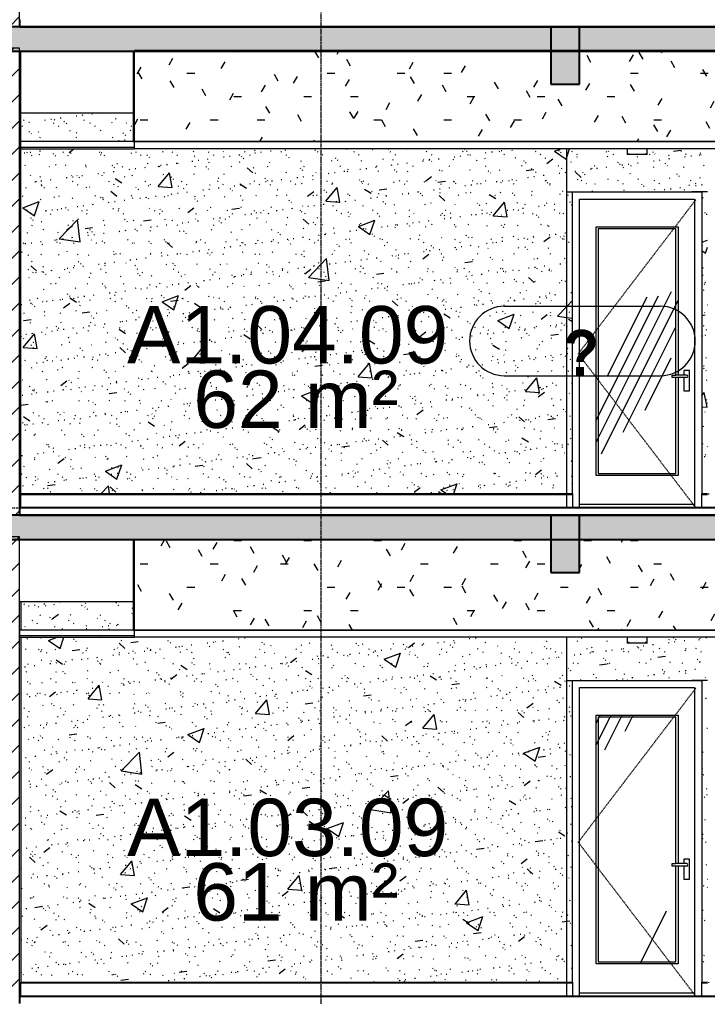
# Model space of a CAD drawing. Header units: millimetres. Extents: x 25061 to 259291, y -8723 to 35400.
# Drawn here: x 46753 to 51543, y 9000 to 15800 of the extents above; entities that cross this region are included whole.
import ezdxf

# ---------------------------------------------------------------- set-up
doc = ezdxf.new("R2010")
doc.units = ezdxf.units.MM
for name, pattern in [('Centre', [31.75, 6.35, -4.7625, 15.875, -4.7625]), ('Dash', [6.35, 3.175, -3.175]), ('Grid Line', [22.225, 12.7, -3.175, 3.175, -3.175])]:
    doc.linetypes.add(name, pattern=pattern)
for name, color, linetype, lineweight in [('0-1', 7, 'Continuous', 5), ('A-AREA-IDEN', 2, 'Continuous', 9), ('A-CLNG', 13, 'Continuous', 9), ('A-CLNG-1', 250, 'Continuous', 18), ('A-CLNG-2', 7, 'Continuous', 9), ('A-CLNG-PATT-1', 7, 'Continuous', 9), ('A-CLNG-PATT-2', 9, 'Continuous', 9), ('A-DETL-GENF-HDLN-1', 7, 'Dash', 9), ('A-DETL-GENF-HDLN-2', 1, 'Continuous', 9), ('A-DOOR', 31, 'Continuous', 9), ('A-DOOR-1', 7, 'Continuous', 9), ('A-DOOR-IDEN', 31, 'Continuous', 9), ('A-FLOR-1', 10, 'Continuous', 25), ('A-FLOR-HRAL-1', 253, 'Continuous', 9), ('A-FLOR-LEVL-2', 51, 'Centre', 9), ('A-FLOR-PATT-1', 7, 'Continuous', 9), ('A-WALL-1', 113, 'Continuous', 18), ('A-WALL-PATT-1', 7, 'Continuous', 9), ('A-WALL-PATT-2', 9, 'Continuous', 9), ('A-WALL-PATT-4', 111, 'Continuous', 9), ('E-LITE-EQPM', 33, 'Continuous', 9), ('E-LITE-EQPM-1', 7, 'Continuous', 9), ('I-WALL-1', 250, 'Continuous', 18), ('I-WALL-2', 7, 'Continuous', 9), ('S-BEAM-1', 12, 'Continuous', 5), ('S-BEAM-2', 10, 'Continuous', 25), ('S-BEAM-3', 7, 'Continuous', 9), ('S-COLS-1', 7, 'Continuous', 9), ('S-GRID-1', 1, 'Grid Line', 9)]:
    doc.layers.add(name, color=color, linetype=linetype, lineweight=lineweight)
doc.styles.add('Arial', font='arial.ttf', dxfattribs={"height": 400})
doc.styles.add('Arial_B_1', font='arialbd.ttf', dxfattribs={"width": 0.9, "height": 320})
pattern_1 = [(50, (81080.3, 14125), (1165.978, -102.01), [121.92, -1341.12]), (355, (81080.3, 14125), (-225.554, 1222.763), [97.536, -1072.896]), (100.451, (81177.5, 14116.5), (940.433, 1120.746), [103.616, -1139.776]), (46.184, (81080.3, 14450.1), (1734.906, -269.074), [182.88, -2011.68]), (96.636, (81224.9, 14427.7), (1519.38, 1583.54), [155.42, -1709.665]), (351.184, (81080.3, 14450.1), (1519.39, 1583.52), [146.3, -1609.34]), (21, (81242.9, 14368.8), (970.332, -654.498), [121.92, -1341.12]), (326, (81242.9, 14368.8), (395.533, 1178.804), [97.536, -1072.896]), (71.451, (81323.7, 14314.3), (1365.87, 524.296), [103.616, -1139.776]), (37.5, (81080.3, 14125), (19.767, 541.1527), [53.645, -1006.246, 53.645, -1035.507, -1076.96]), (37.5, (81080.3, 14125), (19.767, 541.1527), [-2149.043, 53.645, -1023.315]), (7.5, (81080.3, 14125), (427.646, 641.156), [53.645, -567.334, 53.645, -981.862, -410.464]), (7.5, (81080.3, 14125), (427.646, 641.156), [-1656.486, 53.645, -356.82]), (327.5, (80717.8, 14125), (867.782, -36.665), [53.645, -352.755, 53.645, -1214.323, -1682.496]), (327.5, (80717.8, 14125), (867.782, -36.665), [-1674.368, 53.645, -1628.85]), (317.5, (80555.2, 14125), (948.028, 162.73), [53.645, -474.675, 53.645, -788.416, -1194.816]), (317.5, (80555.2, 14125), (948.028, 162.73), [-1370.38, 53.645, -1141.17])]
pattern_2 = [(37.5, (81080.3, 14125), (-5.1206, 156.61216), [5.364, -118.181, 5.364, -132.812, -132.08]), (37.5, (81080.3, 14125), (-5.1206, 156.61216), [-261.722, 5.364, -126.716]), (7.5, (81080.3, 14125), (143.847, 229.3842), [5.364, -61.285, 5.364, -105.989, -42.672]), (7.5, (81080.3, 14125), (143.847, 229.3842), [-178.003, 5.364, -37.308]), (327.5, (80980.33, 14125), (253.1176, 0.4601), [5.364, -35.276, 5.364, -140.94, -191.008]), (327.5, (80980.33, 14125), (253.1176, 0.4601), [-186.944, 5.364, -185.644]), (317.5, (80980.33, 14125), (244.3381, 71.3376), [5.364, -14.956, 5.364, -90.546, -109.728]), (317.5, (80980.33, 14125), (244.3381, 71.3376), [-116.23, 5.364, -104.364])]
pattern_3 = [(0, (81080.3, 14125), (1300.48, 325.12), [53.645, -921.715, 53.645, -6123.635]), (0, (81080.3, 14125), (1300.48, 325.12), [-1029.005, -921.715, 53.645, -1897.075, -3251.2]), (0, (81080.3, 14125), (1300.48, 325.12), [-3901.44, 53.645, -921.715, 53.645, -2222.195]), (0, (81080.3, 14125), (1300.48, 325.12), [-4930.445, -596.595, 53.645, -1571.955]), (120, (81567.98, 14287.56), (-931.8022, 963.6887), [53.645, -921.715, -6177.28]), (120, (81567.98, 14287.56), (-931.8022, 963.6887), [-975.36, 53.645, -921.715, -5201.92]), (120, (81567.98, 14287.56), (-931.8022, 963.6887), [-1950.72, 53.645, -1897.075, -3251.2]), (120, (81567.98, 14287.56), (-931.8022, 963.6887), [-3901.44, 53.645, -921.715, -2275.84]), (120, (81567.98, 14287.56), (-931.8022, 963.6887), [-4876.8, 53.645, -596.595, -1625.6]), (120, (81567.98, 14287.56), (-931.8022, 963.6887), [-5527.04, 53.645, -1571.955]), (240, (81730.54, 14937.8), (-368.6778, -1288.8087), [53.645, -921.715, -6177.28]), (240, (81730.54, 14937.8), (-368.6778, -1288.8087), [-975.36, 53.645, -921.715, -5201.92]), (240, (81730.54, 14937.8), (-368.6778, -1288.8087), [-1950.72, 53.645, -1897.075, -3251.2]), (240, (81730.54, 14937.8), (-368.6778, -1288.8087), [-3901.44, 53.645, -921.715, -2275.84]), (240, (81730.54, 14937.8), (-368.6778, -1288.8087), [-4876.8, 53.645, -596.595, -1625.6]), (240, (81730.54, 14937.8), (-368.6778, -1288.8087), [-5527.04, 53.645, -1571.955])]
pattern_4 = [(63.435, (81283.5, 14226.6), (-817.87, 2453.59), [1016, -609.6, 1016, -609.6, -1292.49]), (63.435, (81283.5, 14226.6), (-817.87, 2453.59), [-3251.2, 406.4, -886.09]), (63.435, (81232.7, 14277.4), (-817.87, 2453.59), [812.8, -1016, 609.6, -609.6, -1495.69]), (63.435, (81232.7, 14277.4), (-817.87, 2453.59), [-3048, 711.2, -784.49]), (63.435, (81232.7, 14429.8), (-817.87, 2453.59), [609.6, -1219.2, 406.4, -609.6, -1698.89]), (63.435, (81232.7, 14429.8), (-817.87, 2453.59), [-2844.8, 914.4, -784.49]), (63.435, (81385.1, 14277.4), (-817.87, 2453.59), [609.6, -1219.2, 508, -2206.89]), (63.435, (81537.5, 14429.8), (-817.87, 2453.59), [304.8, -1524, 203.2, -2511.69]), (63.435, (81283.5, 14683.8), (-817.87, 2453.59), [203.2, -1524, 203.2, -812.8, -1800.49]), (63.435, (81283.5, 14683.8), (-817.87, 2453.59), [-2743.2, 508, -1292.49]), (63.435, (82197.9, 14531.4), (-817.87, 2453.59), [1016, -1524, 1219.2, -804.81]), (63.435, (82197.9, 14379), (-817.87, 2453.59), [1422.4, -1016, 1524, -601.61]), (63.435, (82299.5, 14429.8), (-817.87, 2453.59), [1625.6, -812.8, 1219.2, -886.09]), (63.435, (82451.9, 14582.2), (-817.87, 2453.59), [1016, -1422.4, 812.8, -1292.49]), (63.435, (82299.5, 14887), (-817.87, 2453.59), [508, -2032, 609.6, -1394.09]), (63.435, (82604.3, 14734.6), (-817.87, 2453.59), [406.4, -2032, 406.4, -1698.89])]
pattern_5 = [(0, (81080.3, 14125), (650.24, 162.56), [53.645, -434.035, 53.645, -434.035, -2600.96]), (0, (81080.3, 14125), (650.24, 162.56), [-975.36, 53.645, -921.715, 53.645, -434.035, -1137.92]), (0, (81080.3, 14125), (650.24, 162.56), [-2438.4, 53.645, -271.475, 53.645, -759.155]), (120, (81324.14, 14206.28), (-465.9011, 481.84436), [53.645, -434.035, 53.645, -3034.995]), (120, (81324.14, 14206.28), (-465.9011, 481.84436), [-541.325, -434.035, 53.645, -921.715, -1625.6]), (120, (81324.14, 14206.28), (-465.9011, 481.84436), [-1950.72, 53.645, -434.035, 53.645, -1084.275]), (120, (81324.14, 14206.28), (-465.9011, 481.84436), [-2492.045, -271.475, 53.645, -759.155]), (240, (81405.42, 14531.4), (-184.3389, -644.40436), [53.645, -434.035, 53.645, -3034.995]), (240, (81405.42, 14531.4), (-184.3389, -644.40436), [-541.325, -434.035, 53.645, -921.715, -1625.6]), (240, (81405.42, 14531.4), (-184.3389, -644.40436), [-1950.72, 53.645, -434.035, 53.645, -1084.275]), (240, (81405.42, 14531.4), (-184.3389, -644.40436), [-2492.045, -271.475, 53.645, -759.155])]
pattern_6 = [(45, (81080.3, 14125), (-90.50967, 90.50967), [])]

# ---------------------------------------------------------------- blocks, each defined once
blk = doc.blocks.new('NCV_TKTC_KET CAU_rvt-1-TKCS_MẶT CẮT 1')
at = {"layer": 'A-FLOR-PATT-1'}
h = blk.add_hatch(color=256, dxfattribs=at)
h.paths.add_polyline_path([(127252.4, 15580), (127252.4, 15750), (118852.4, 15750), (118852.4, 15580), (126740, 15580)])
h.paths.add_polyline_path([(33652.6, 15580), (42052.6, 15580), (42052.6, 15750), (33652.6, 15750)])
h.paths.add_polyline_path([(114352.4, 15580), (114352.4, 15750), (105952.4, 15750), (105952.4, 15580), (113942, 15580)])
h.paths.add_polyline_path([(46552.6, 15580), (54952.6, 15580), (54952.6, 15750), (46552.6, 15750)])
h = blk.add_hatch(color=256, dxfattribs=at)
h.paths.add_polyline_path([(33652.6, 12180), (42052.6, 12180), (42052.6, 12350), (33652.6, 12350), (33652.6, 12183.4)])
h.paths.add_polyline_path([(54751.6, 12180), (54952.6, 12180), (54952.6, 12350), (46552.6, 12350), (46552.6, 12180), (53151.9, 12180)])
h.paths.add_polyline_path([(127252.4, 12180), (127252.4, 12350), (118852.4, 12350), (118852.4, 12180), (126740, 12180)])
h.paths.add_polyline_path([(105952.4, 12180), (114352.4, 12180), (114352.4, 12350), (105952.4, 12350), (105952.4, 12183.4)])
at = {"layer": 'S-BEAM-1'}
for points in [[(50652.6, 15350), (50652.6, 15750), (50452.6, 15750), (50452.6, 15350)], [(50652.6, 11950), (50652.6, 12350), (50452.6, 12350), (50452.6, 11950)]]:
    blk.add_hatch(color=256, dxfattribs=at).paths.add_polyline_path(points)
at = {"layer": 'A-FLOR-1'}
for p, q in [((54952.6, 15750), (46552.6, 15750)), ((46552.6, 15580), (54952.6, 15580)), ((54952.6, 12350), (46552.6, 12350)), ((46552.6, 12180), (54952.6, 12180))]:
    blk.add_line(p, q, dxfattribs=at)
at = {"layer": 'S-BEAM-2'}
for p, q in [((50652.6, 15750), (50452.6, 15750)), ((50452.6, 15750), (50452.6, 15350)), ((50652.6, 15350), (50652.6, 15750)), ((50452.6, 15350), (50652.6, 15350)), ((50652.6, 12350), (50452.6, 12350)), ((50452.6, 12350), (50452.6, 11950)), ((50652.6, 11950), (50652.6, 12350)), ((50452.6, 11950), (50652.6, 11950))]:
    blk.add_line(p, q, dxfattribs=at)
at = {"layer": 'S-BEAM-3'}
for p, q in [((46762.6, 15150), (47542.6, 15150)), ((46752.9, 11750), (47542.6, 11750))]:
    blk.add_line(p, q, dxfattribs=at)
at = {"layer": 'S-COLS-1'}
for p, q in [((50452.5, 12500), (50452.5, 12495)), ((50452.5, 9100), (50452.5, 9095))]:
    blk.add_line(p, q, dxfattribs=at)
blk = doc.blocks.new('DOOR_CW_01 CANH MO-PANEL KINH - DIG_02-800x2200-CỬA NHÔM KÍNH-401063-TKCS_MẶT CẮT 1')
at = {"layer": 'A-DOOR-1'}
for p, q in [((122862.7, 7800), (122972.7, 7800)), ((122752.7, 5700), (122752.7, 5695)), ((122752.7, 5700), (122752.7, 5695)), ((122752.7, 5700), (122752.7, 5695)), ((122792.7, 5695), (122792.7, 5700)), ((122852.7, 5695), (122852.7, 5700)), ((122852.7, 5695), (122852.7, 5700)), ((122852.7, 5700), (122852.7, 5695))]:
    blk.add_line(p, q, dxfattribs=at)
blk = doc.blocks.new('DOOR_CW_01 CANH MO-PANEL KINH - DIW_01-900x2200-CỬA GỖ VÂN LAMINATE-553375-TKCS_MẶT CẮT 1')
at = {"layer": 'A-DOOR-1'}
for p, q in [((123842.7, 7800), (123732.7, 7800)), ((123852.7, 5695), (123852.7, 5700)), ((123852.7, 5695), (123852.7, 5700)), ((123852.7, 5695), (123852.7, 5700)), ((123912.7, 5695), (123912.7, 5700)), ((123952.7, 5700), (123952.7, 5695)), ((123952.7, 5700), (123952.7, 5695)), ((123952.7, 5695), (123952.7, 5700))]:
    blk.add_line(p, q, dxfattribs=at)
blk = doc.blocks.new('LIC_09 - ĐÈN LED DOWNLIGHT ÂM TRẦN_ P_9W - 6000K - LIC_09 - ĐÈN LED DOWNLIGHT ÂM TRẦN_ P_9W_ ÁNH SÁNG TRẮNG 6000K-517041-TKCS_MẶT CẮT 1')
at = {"layer": 'E-LITE-EQPM-1'}
for p, q in [((123283.1, 8100), (123283.1, 8060)), ((123423.1, 8060), (123423.1, 8100)), ((123424.4, 8060), (123281.7, 8060)), ((123353.1, 8060), (123283.1, 8060)), ((123293.1, 8068), (123293.1, 8065)), ((123423.1, 8060), (123353.1, 8060)), ((123413.1, 8065), (123413.1, 8068))]:
    blk.add_line(p, q, dxfattribs=at)
blk = doc.blocks.new('DOOR_CW_01 CANH MO-PANEL KINH - DIG_01-900x2200-CỬA NHÔM KÍNH-V33-TKCS_MẶT CẮT 1')
at = {"layer": 'A-DETL-GENF-HDLN-2'}
h = blk.add_hatch(dxfattribs=at)
h.set_pattern_fill('FP_13', color=256, style=0, pattern_type=2)
h.set_pattern_definition(pattern_4)
h.paths.add_polyline_path([(51322.6, 12626), (51337.6, 12626), (51337.6, 13307.5), (51322.6, 13307.5), (51322.6, 12641), (50782.6, 12641), (50782.6, 14343), (51322.6, 14343), (51322.6, 13324.5), (51337.6, 13324.5), (51337.6, 14358), (50767.6, 14358), (50767.6, 12626), (50782.6, 12626)])
h = blk.add_hatch(dxfattribs=at)
h.set_pattern_fill('FP_13', color=256, style=0, pattern_type=2)
h.set_pattern_definition(pattern_4)
h.paths.add_polyline_path([(51322.6, 12641), (51322.6, 13307.5), (51296.8, 13307.5), (51296.8, 13324.5), (51322.6, 13324.5), (51322.6, 14343), (50782.6, 14343), (50782.6, 12641)])
at = {"layer": 'A-DETL-GENF-HDLN-1'}
for p, q in [((50642.6, 13473.5), (51462.6, 14547)), ((51462.6, 12400), (50642.6, 13473.5))]:
    blk.add_line(p, q, dxfattribs=at)
at = {"layer": 'A-DOOR-1'}
for p, q in [((50652.6, 12400), (50652.6, 14550)), ((50652.6, 14550), (51452.6, 14550)), ((51452.6, 14550), (51452.6, 12400)), ((50767.6, 14358), (51337.6, 14358)), ((50767.6, 12626), (50767.6, 14358)), ((51337.6, 14358), (51337.6, 13324.5)), ((51322.6, 14343), (50782.6, 14343)), ((50782.6, 14343), (50782.6, 12641)), ((51322.6, 13324.5), (51322.6, 14343)), ((51377.8, 13356), (51377.8, 13324.5)), ((51417.3, 13356), (51377.8, 13356)), ((51417.3, 13216), (51417.3, 13356)), ((51296.8, 13324.5), (51322.6, 13324.5)), ((51296.8, 13307.5), (51296.8, 13324.5)), ((51322.6, 13307.5), (51296.8, 13307.5)), ((51397.6, 13324.5), (51322.6, 13324.5)), ((51322.6, 12641), (51322.6, 13307.5)), ((51397.6, 13307.5), (51322.6, 13307.5)), ((51337.6, 13307.5), (51337.6, 12626)), ((51377.8, 13307.5), (51377.8, 13216)), ((51377.8, 13216), (51417.3, 13216)), ((51337.6, 12626), (50767.6, 12626)), ((50782.6, 12641), (51322.6, 12641)), ((50602.6, 12500), (50602.6, 12495)), ((51502.6, 12495), (51502.6, 12500)), ((50652.6, 12426), (51452.6, 12426))]:
    blk.add_line(p, q, dxfattribs=at)
for start, end in [(0, 90), (270, 0)]:
    blk.add_arc((51397.6, 13316), 8.5, start, end, dxfattribs=at)
blk = doc.blocks.new('Railing - Railing-910722-TKCS_MẶT CẮT 1')
at = {"layer": 'A-FLOR-HRAL-1'}
for p, q in [((46762.564287, 5695), (46752.564287, 5695)), ((46752.564287, 5695), (46752.564287, 5600)), ((46762.564287, 5600), (46762.564287, 5695)), ((46762.564287, 5695), (50562.564287, 5695)), ((50562.564287, 5600), (50562.564287, 5695)), ((46752.564287, 5600), (46762.564287, 5600))]:
    blk.add_line(p, q, dxfattribs=at)
blk = doc.blocks.new('Railing - Railing-910734-TKCS_MẶT CẮT 1')
at = {"layer": 'A-FLOR-HRAL-1'}
for p, q in [((50562.564287, 5695), (50602.564287, 5695)), ((50602.564287, 5695), (50602.564287, 5600))]:
    blk.add_line(p, q, dxfattribs=at)
blk = doc.blocks.new('Railing - Railing-910740-TKCS_MẶT CẮT 1')
at = {"layer": 'A-FLOR-HRAL-1'}
for p, q in [((51502.564287, 5600), (51502.564287, 5695)), ((51502.564287, 5695), (51542.564287, 5695))]:
    blk.add_line(p, q, dxfattribs=at)
blk = doc.blocks.new('CL_01-VÁCH DỰNG THẠCH CAO CĂN HỘ LOẠI 1-5A3 - CL_01-VÁCH DỰNG THẠCH CAO CĂN HỘ LOẠI 1A-5-V37-TKCS_MẶT CẮT 1')
at = {"layer": 'A-CLNG-PATT-1'}
h = blk.add_hatch(dxfattribs=at)
h.set_pattern_fill('FP_7', color=256, style=0, pattern_type=2)
h.set_pattern_definition(pattern_3)
h.paths.add_polyline_path([(47552.6, 14950), (47552.6, 15580), (47542.6, 15580), (47542.6, 14950)])
h.paths.add_polyline_path([(53162.7, 14950), (53162.7, 15580), (53152.7, 15580), (53152.7, 14950)])
at = {"layer": 'A-CLNG-PATT-2'}
h = blk.add_hatch(dxfattribs=at)
h.set_pattern_fill('FP_1', color=256, style=0, pattern_type=2)
h.set_pattern_definition(pattern_5)
h.paths.add_polyline_path([(53152.6, 14950), (53152.7, 14950), (53151.9, 15580), (50652.6, 15580), (50652.6, 15350), (50452.6, 15350), (50452.6, 15580), (47552.6, 15580), (47552.6, 14950), (53151.9, 14950)])
at = {"layer": 'A-CLNG-1'}
for p, q in [((47552.6, 15580), (47542.6, 15580)), ((47542.6, 15580), (47542.6, 14950)), ((47552.6, 14950), (47552.6, 15580)), ((53162.7, 15580), (53152.7, 15580)), ((53152.7, 15580), (53152.7, 14950)), ((53162.7, 14950), (53162.7, 15580)), ((47542.6, 14950), (47552.6, 14950)), ((53152.7, 14950), (53162.7, 14950))]:
    blk.add_line(p, q, dxfattribs=at)
at = {"layer": 'A-CLNG-2'}
blk.add_line((53152.7, 14950), (47552.6, 14950), dxfattribs=at)
blk = doc.blocks.new('NCV_TKTC_TANG 3 - 4_rvt-1-TKCS_MẶT CẮT 1')
at = {"layer": 'A-CLNG-PATT-1'}
h = blk.add_hatch(dxfattribs=at)
h.set_pattern_fill('FP_7', color=256, style=0, pattern_type=2)
h.set_pattern_definition(pattern_3)
h.paths.add_polyline_path([(53151.9, 15580), (53152.6, 15580), (53151.9, 15585), (47552.6, 15585), (47552.6, 15580), (51552.1, 15580)])
at = {"layer": 'A-WALL-PATT-1'}
h = blk.add_hatch(dxfattribs=at)
h.set_pattern_fill('FP_3', color=256, style=0, pattern_type=2)
h.set_pattern_definition([(45, (81080.3, 14125), (-84.8528, 84.8528), [])])
h.paths.add_polyline_path([(46752.6, 12500), (46762.6, 12500), (46762.6, 15580), (46752.6, 15580), (46752.6, 14616.3)])
at = {"layer": 'A-WALL-PATT-2'}
h = blk.add_hatch(dxfattribs=at)
h.set_pattern_fill('FP_4', color=256, style=0, pattern_type=2)
h.set_pattern_definition(pattern_1)
h.paths.add_polyline_path([(46762.6, 12500), (50562.6, 12500), (50562.6, 14900), (46762.6, 14900), (46762.6, 14616.3)])
h.paths.add_polyline_path([(46762.6, 14950), (47542.6, 14950), (47542.6, 15150), (46762.6, 15150)])
h = blk.add_hatch(dxfattribs=at)
h.set_pattern_fill('FP_5', color=256, style=0, pattern_type=2)
h.set_pattern_definition(pattern_2)
h.paths.add_polyline_path([(46762.6, 12500), (50562.6, 12500), (50562.6, 14900), (46762.6, 14900), (46762.6, 14616.3)])
h.paths.add_polyline_path([(46762.6, 14950), (47542.6, 14950), (47542.6, 15150), (46762.6, 15150)])
h = blk.add_hatch(dxfattribs=at)
h.set_pattern_fill('FP_4', color=256, style=0, pattern_type=2)
h.set_pattern_definition(pattern_1)
h.paths.add_polyline_path([(50562.6, 12500), (50602.6, 12500), (50602.6, 14600), (51502.6, 14600), (51502.6, 12500), (51542.6, 12500), (51542.6, 14900), (51122.9, 14900), (51122.9, 14860), (50982.9, 14860), (50982.9, 14900), (50562.6, 14900), (50562.6, 13399.9)])
h = blk.add_hatch(dxfattribs=at)
h.set_pattern_fill('FP_5', color=256, style=0, pattern_type=2)
h.set_pattern_definition(pattern_2)
h.paths.add_polyline_path([(50562.6, 12500), (50602.6, 12500), (50602.6, 14600), (51502.6, 14600), (51502.6, 12500), (51542.6, 12500), (51542.6, 14900), (51122.9, 14900), (51122.9, 14860), (50982.9, 14860), (50982.9, 14900), (50562.6, 14900), (50562.6, 13399.9)])
at = {"layer": 'A-CLNG-1'}
for p, q in [((53152.6, 15585), (47552.6, 15585)), ((47552.6, 15585), (47552.6, 15580)), ((47552.6, 15580), (53152.6, 15580)), ((47552.6, 14950), (46752.6, 14950)), ((46752.6, 14950), (46752.6, 14900)), ((46752.6, 14900), (47552.6, 14900)), ((47552.6, 14900), (47552.6, 14950))]:
    blk.add_line(p, q, dxfattribs=at)
at = {"layer": 'A-CLNG-2'}
for p, q in [((47552.6, 14910), (46752.6, 14910)), ((47552.6, 14950), (53152.6, 14950)), ((53152.6, 14900), (47552.6, 14900))]:
    blk.add_line(p, q, dxfattribs=at)
at = {"layer": 'A-FLOR-1'}
for p, q in [((53552.6, 12400), (46752.6, 12400)), ((46752.6, 12400), (46752.6, 12350)), ((46752.6, 12350), (53552.6, 12350))]:
    blk.add_line(p, q, dxfattribs=at)
at = {"layer": 'I-WALL-1'}
for p, q in [((46762.6, 15580), (46752.6, 15580)), ((46752.6, 15580), (46752.6, 12500)), ((46762.6, 12500), (46762.6, 15580)), ((46752.6, 12500), (46762.6, 12500))]:
    blk.add_line(p, q, dxfattribs=at)
at = {"layer": 'I-WALL-2'}
for p, q in [((50562.6, 12500), (50562.6, 14900)), ((50602.6, 12500), (50602.6, 14600)), ((50602.6, 14600), (51502.6, 14600)), ((51502.6, 14600), (51502.6, 12500)), ((46762.6, 12500), (50562.6, 12500)), ((50562.6, 12500), (50602.6, 12500)), ((51502.6, 12500), (51542.6, 12500))]:
    blk.add_line(p, q, dxfattribs=at)
at = {"layer": ''}
for name in ['Railing - Railing-910722-TKCS_MẶT CẮT 1', 'Railing - Railing-910734-TKCS_MẶT CẮT 1', 'Railing - Railing-910740-TKCS_MẶT CẮT 1']:
    blk.add_blockref(name, (0, 6800), dxfattribs=at)
at = {"layer": 'A-CLNG'}
blk.add_blockref('CL_01-VÁCH DỰNG THẠCH CAO CĂN HỘ LOẠI 1-5A3 - CL_01-VÁCH DỰNG THẠCH CAO CĂN HỘ LOẠI 1A-5-V37-TKCS_MẶT CẮT 1', (0, 0), dxfattribs=at)
at = {"layer": 'A-DOOR'}
for name, p in [('DOOR_CW_01 CANH MO-PANEL KINH - DIG_02-800x2200-CỬA NHÔM KÍNH-401063-TKCS_MẶT CẮT 1', (-72300.1, 6800)), ('DOOR_CW_01 CANH MO-PANEL KINH - DIW_01-900x2200-CỬA GỖ VÂN LAMINATE-553375-TKCS_MẶT CẮT 1', (-72300.1, 6800)), ('DOOR_CW_01 CANH MO-PANEL KINH - DIG_01-900x2200-CỬA NHÔM KÍNH-V33-TKCS_MẶT CẮT 1', (0, 0))]:
    blk.add_blockref(name, p, dxfattribs=at)
at = {"layer": 'E-LITE-EQPM'}
blk.add_blockref('LIC_09 - ĐÈN LED DOWNLIGHT ÂM TRẦN_ P_9W - 6000K - LIC_09 - ĐÈN LED DOWNLIGHT ÂM TRẦN_ P_9W_ ÁNH SÁNG TRẮNG 6000K-517041-TKCS_MẶT CẮT 1', (-72300.1, 6800), dxfattribs=at)
blk = doc.blocks.new('DOOR_CW_01 CANH MO-PANEL KINH - DIG_01-900x2200-CỬA NHÔM KÍNH-V98-TKCS_MẶT CẮT 1')
at = {"layer": 'A-DETL-GENF-HDLN-2'}
h = blk.add_hatch(dxfattribs=at)
h.set_pattern_fill('FP_13', color=256, style=0, pattern_type=2)
h.set_pattern_definition(pattern_4)
h.paths.add_polyline_path([(51322.6, 9226), (51337.6, 9226), (51337.6, 9907.5), (51322.6, 9907.5), (51322.6, 9241), (50782.6, 9241), (50782.6, 10943), (51322.6, 10943), (51322.6, 9924.5), (51337.6, 9924.5), (51337.6, 10958), (50767.6, 10958), (50767.6, 9226), (50782.6, 9226)])
h = blk.add_hatch(dxfattribs=at)
h.set_pattern_fill('FP_13', color=256, style=0, pattern_type=2)
h.set_pattern_definition(pattern_4)
h.paths.add_polyline_path([(51322.6, 9241), (51322.6, 9907.5), (51296.8, 9907.5), (51296.8, 9924.5), (51322.6, 9924.5), (51322.6, 10943), (50782.6, 10943), (50782.6, 9241)])
at = {"layer": 'A-DETL-GENF-HDLN-1'}
for p, q in [((50642.6, 10073.5), (51462.6, 11147)), ((51462.6, 9000), (50642.6, 10073.5))]:
    blk.add_line(p, q, dxfattribs=at)
at = {"layer": 'A-DOOR-1'}
for p, q in [((50652.6, 9000), (50652.6, 11150)), ((50652.6, 11150), (51452.6, 11150)), ((51452.6, 11150), (51452.6, 9000)), ((50767.6, 10958), (51337.6, 10958)), ((50767.6, 9226), (50767.6, 10958)), ((51337.6, 10958), (51337.6, 9924.5)), ((51322.6, 10943), (50782.6, 10943)), ((50782.6, 10943), (50782.6, 9241)), ((51322.6, 9924.5), (51322.6, 10943)), ((51377.8, 9956), (51377.8, 9924.5)), ((51417.3, 9956), (51377.8, 9956)), ((51417.3, 9816), (51417.3, 9956)), ((51296.8, 9924.5), (51322.6, 9924.5)), ((51296.8, 9907.5), (51296.8, 9924.5)), ((51322.6, 9907.5), (51296.8, 9907.5)), ((51397.6, 9924.5), (51322.6, 9924.5)), ((51322.6, 9241), (51322.6, 9907.5)), ((51397.6, 9907.5), (51322.6, 9907.5)), ((51337.6, 9907.5), (51337.6, 9226)), ((51377.8, 9907.5), (51377.8, 9816)), ((51377.8, 9816), (51417.3, 9816)), ((51337.6, 9226), (50767.6, 9226)), ((50782.6, 9241), (51322.6, 9241)), ((50602.6, 9100), (50602.6, 9095)), ((51502.6, 9095), (51502.6, 9100)), ((50652.6, 9026), (51452.6, 9026))]:
    blk.add_line(p, q, dxfattribs=at)
for start, end in [(0, 90), (270, 0)]:
    blk.add_arc((51397.6, 9916), 8.5, start, end, dxfattribs=at)
blk = doc.blocks.new('CL_01-VÁCH DỰNG THẠCH CAO CĂN HỘ LOẠI 1-5A3 - CL_01-VÁCH DỰNG THẠCH CAO CĂN HỘ LOẠI 1A-5-V100-TKCS_MẶT CẮT 1')
at = {"layer": 'A-CLNG-PATT-2'}
h = blk.add_hatch(dxfattribs=at)
h.set_pattern_fill('FP_1', color=256, style=0, pattern_type=2)
h.set_pattern_definition(pattern_5)
h.paths.add_polyline_path([(53152.7, 11550), (53151.9, 12180), (50652.6, 12180), (50652.6, 11950), (50452.6, 11950), (50452.6, 12180), (47552.6, 12180), (47552.6, 11550), (53152.6, 11550)])
at = {"layer": 'A-CLNG-1'}
for p, q in [((47552.6, 12180), (47542.6, 12180)), ((47542.6, 12180), (47542.6, 11550)), ((47552.6, 11550), (47552.6, 12180)), ((53162.7, 12180), (53152.7, 12180)), ((53152.7, 12180), (53152.7, 11550)), ((53162.7, 11550), (53162.7, 12180)), ((47542.6, 11550), (47552.6, 11550)), ((53152.7, 11550), (53162.7, 11550))]:
    blk.add_line(p, q, dxfattribs=at)
at = {"layer": 'A-CLNG-2'}
blk.add_line((53152.7, 11550), (47552.6, 11550), dxfattribs=at)
blk = doc.blocks.new('NCV_TKTC_TANG 3 - 4_rvt-2-TKCS_MẶT CẮT 1')
at = {"layer": 'A-WALL-PATT-2'}
h = blk.add_hatch(dxfattribs=at)
h.set_pattern_fill('FP_4', color=256, style=0, pattern_type=2)
h.set_pattern_definition(pattern_1)
h.paths.add_polyline_path([(46762.6, 9100), (50562.6, 9100), (50562.6, 11500), (46762.6, 11500), (46762.6, 9750.5)])
h.paths.add_polyline_path([(46762.6, 11550), (47542.6, 11550), (47542.6, 11750), (46762.6, 11750)])
h = blk.add_hatch(dxfattribs=at)
h.set_pattern_fill('FP_5', color=256, style=0, pattern_type=2)
h.set_pattern_definition(pattern_2)
h.paths.add_polyline_path([(46762.6, 9100), (50562.6, 9100), (50562.6, 11500), (46762.6, 11500), (46762.6, 9750.5)])
h.paths.add_polyline_path([(46762.6, 11550), (47542.6, 11550), (47542.6, 11750), (46762.6, 11750)])
h = blk.add_hatch(dxfattribs=at)
h.set_pattern_fill('FP_4', color=256, style=0, pattern_type=2)
h.set_pattern_definition(pattern_1)
h.paths.add_polyline_path([(50602.6, 9100), (50602.6, 11200), (51502.6, 11200), (51502.6, 9100), (51542.6, 9100), (51542.6, 11500), (51122.9, 11500), (51122.9, 11460), (50982.9, 11460), (50982.9, 11500), (50562.6, 11500), (50562.6, 9100)])
h = blk.add_hatch(dxfattribs=at)
h.set_pattern_fill('FP_5', color=256, style=0, pattern_type=2)
h.set_pattern_definition(pattern_2)
h.paths.add_polyline_path([(50602.6, 9100), (50602.6, 11200), (51502.6, 11200), (51502.6, 9100), (51542.6, 9100), (51542.6, 11500), (51122.9, 11500), (51122.9, 11460), (50982.9, 11460), (50982.9, 11500), (50562.6, 11500), (50562.6, 9100)])
at = {"layer": 'A-CLNG-1'}
for p, q in [((47552.6, 11550), (46752.6, 11550)), ((46752.6, 11550), (46752.6, 11500)), ((46752.6, 11500), (47552.6, 11500)), ((47552.6, 11500), (47552.6, 11550))]:
    blk.add_line(p, q, dxfattribs=at)
at = {"layer": 'A-CLNG-2'}
for p, q in [((47552.6, 11510), (46752.6, 11510)), ((47552.6, 11550), (53152.6, 11550)), ((53152.6, 11500), (47552.6, 11500))]:
    blk.add_line(p, q, dxfattribs=at)
at = {"layer": 'A-FLOR-1'}
for p, q in [((53552.6, 9000), (46752.6, 9000)), ((46752.6, 9000), (46752.6, 8950))]:
    blk.add_line(p, q, dxfattribs=at)
at = {"layer": 'I-WALL-2'}
for p, q in [((46762.6, 11750), (46762.6, 11550)), ((46762.6, 11500.1), (46762.6, 9100)), ((50562.6, 9100), (50562.6, 11500)), ((50602.6, 9100), (50602.6, 11200)), ((50602.6, 11200), (51502.6, 11200)), ((51502.6, 11200), (51502.6, 9100)), ((46762.6, 9100), (50562.6, 9100)), ((50562.6, 9100), (50602.6, 9100)), ((51502.6, 9100), (51542.6, 9100))]:
    blk.add_line(p, q, dxfattribs=at)
at = {"layer": ''}
for name in ['Railing - Railing-910722-TKCS_MẶT CẮT 1', 'Railing - Railing-910734-TKCS_MẶT CẮT 1', 'Railing - Railing-910740-TKCS_MẶT CẮT 1']:
    blk.add_blockref(name, (0, 3400), dxfattribs=at)
at = {"layer": 'A-CLNG'}
blk.add_blockref('CL_01-VÁCH DỰNG THẠCH CAO CĂN HỘ LOẠI 1-5A3 - CL_01-VÁCH DỰNG THẠCH CAO CĂN HỘ LOẠI 1A-5-V100-TKCS_MẶT CẮT 1', (0, 0), dxfattribs=at)
at = {"layer": 'A-DOOR'}
for name, p in [('DOOR_CW_01 CANH MO-PANEL KINH - DIG_02-800x2200-CỬA NHÔM KÍNH-401063-TKCS_MẶT CẮT 1', (-72300.1, 3400)), ('DOOR_CW_01 CANH MO-PANEL KINH - DIW_01-900x2200-CỬA GỖ VÂN LAMINATE-553375-TKCS_MẶT CẮT 1', (-72300.1, 3400)), ('DOOR_CW_01 CANH MO-PANEL KINH - DIG_01-900x2200-CỬA NHÔM KÍNH-V98-TKCS_MẶT CẮT 1', (0, 0))]:
    blk.add_blockref(name, p, dxfattribs=at)
at = {"layer": 'E-LITE-EQPM'}
blk.add_blockref('LIC_09 - ĐÈN LED DOWNLIGHT ÂM TRẦN_ P_9W - 6000K - LIC_09 - ĐÈN LED DOWNLIGHT ÂM TRẦN_ P_9W_ ÁNH SÁNG TRẮNG 6000K-517041-TKCS_MẶT CẮT 1', (-72300.1, 3400), dxfattribs=at)
blk = doc.blocks.new('NCV_TKTC_TANG 5_rvt-1-TKCS_MẶT CẮT 1')
at = {"layer": 'A-FLOR-1'}
for p, q in [((46752.6, 15800), (46752.6, 15750)), ((46752.6, 15750), (53552.6, 15750))]:
    blk.add_line(p, q, dxfattribs=at)
blk = doc.blocks.new('STN_Door Tag - STN_Door Tag-1788670-TKCS_MẶT CẮT 1')
at = {"layer": 'A-DOOR-IDEN'}
for p, q in [((37398.9, 27404.1), (38487, 27404.1)), ((37398.9, 26921.1), (38487, 26921.1))]:
    blk.add_line(p, q, dxfattribs=at)
for centre, start, end in [((37398.9, 27162.6), 90, 270), ((38487, 27162.6), 270, 90)]:
    blk.add_arc(centre, 241.5, start, end, dxfattribs=at)

msp = doc.modelspace()

# ---------------------------------------------------------------- hatches: boundary and pattern name
at = {"layer": 'A-WALL-PATT-4'}
h = msp.add_hatch(dxfattribs=at)
h.set_pattern_fill('FP_8', color=256, style=0, pattern_type=2)
h.set_pattern_definition(pattern_6)
h.paths.add_polyline_path([(46552.6, 15750), (46752.6, 15750), (46752.6, 19000), (46552.6, 19000), (46552.6, 15832.7)])
h = msp.add_hatch(dxfattribs=at)
h.set_pattern_fill('FP_8', color=256, style=0, pattern_type=2)
h.set_pattern_definition(pattern_6)
h.paths.add_polyline_path([(46752.6, 12350), (46752.6, 15600), (46552.6, 15600), (46552.6, 12350)])
h = msp.add_hatch(dxfattribs=at)
h.set_pattern_fill('FP_8', color=256, style=0, pattern_type=2)
h.set_pattern_definition(pattern_6)
h.paths.add_polyline_path([(46552.6, 8950), (46752.6, 8950), (46752.6, 12200), (46552.6, 12200), (46552.6, 9750.5)])

# ---------------------------------------------------------------- linework, layer by layer
at = {"layer": 'A-FLOR-LEVL-2'}
msp.add_line((25061.1, 12400), (134152.6, 12400), dxfattribs=at)
at = {"layer": 'A-WALL-1'}
for p, q in [((46752.6, 15750), (46752.6, 19000)), ((46552.6, 15750), (46752.6, 15750)), ((46752.6, 15600), (46552.6, 15600)), ((46752.6, 12350), (46752.6, 15600)), ((46552.6, 12350), (46752.6, 12350)), ((46752.6, 12200), (46552.6, 12200)), ((46752.6, 8950), (46752.6, 12200))]:
    msp.add_line(p, q, dxfattribs=at)
at = {"layer": 'S-GRID-1'}
msp.add_line((48852.6, -3283.1), (48852.6, 30285.9), dxfattribs=at)

# ---------------------------------------------------------------- block references
at = {"layer": '0-1'}
for name in ['NCV_TKTC_KET CAU_rvt-1-TKCS_MẶT CẮT 1', 'NCV_TKTC_TANG 5_rvt-1-TKCS_MẶT CẮT 1', 'NCV_TKTC_TANG 3 - 4_rvt-1-TKCS_MẶT CẮT 1', 'NCV_TKTC_TANG 3 - 4_rvt-2-TKCS_MẶT CẮT 1']:
    msp.add_blockref(name, (0, 0), dxfattribs=at)
at = {"layer": 'A-DOOR-IDEN'}
msp.add_blockref('STN_Door Tag - STN_Door Tag-1788670-TKCS_MẶT CẮT 1', (12729, -13600), dxfattribs=at)

# ---------------------------------------------------------------- texts
at = {"layer": 'A-AREA-IDEN', "char_height": 400, "line_spacing_factor": 0.936439, "style": 'Arial'}
for s, insert, width, attachment_point in [('\\pt8,16,24,32,40,48,56,64,72,80,88,96,104,112,120,128,136,144,152,160,168,176,184,192,200,208,216,224,232,240,248,256;A1.04.09', (48619, 13400.2), 2233.6, 8), ('\\pt8,16,24,32,40,48,56,64,72,80,88,96,104,112,120,128,136,144,152,160,168,176,184,192,200,208,216,224,232,240,248,256;62 m²', (48677, 13154.3), 1449.6, 5), ('\\pt8,16,24,32,40,48,56,64,72,80,88,96,104,112,120,128,136,144,152,160,168,176,184,192,200,208,216,224,232,240,248,256;A1.03.09', (48619, 9971), 2233.6, 8), ('\\pt8,16,24,32,40,48,56,64,72,80,88,96,104,112,120,128,136,144,152,160,168,176,184,192,200,208,216,224,232,240,248,256;61 m²', (48677, 9725.1), 1449.6, 5)]:
    msp.add_mtext(s, dxfattribs=dict(at, insert=insert, width=width, attachment_point=attachment_point))
at = {"layer": 'A-DOOR-IDEN', "insert": (50663.8, 13479.6), "char_height": 320, "width": 257.76, "attachment_point": 5, "line_spacing_factor": 0.936439, "style": 'Arial_B_1'}
msp.add_mtext('\\pt7.2,14.4,21.6,28.8,36,43.2,50.4,57.6,64.8,72,79.2,86.4,93.6,100.8,108,115.2,122.4,129.6,136.8,144,151.2,158.4,165.6,172.8,180,187.2,194.4,201.6,208.8,216,223.2,230.4;?', dxfattribs=at)

doc.saveas('drawing.dxf')
